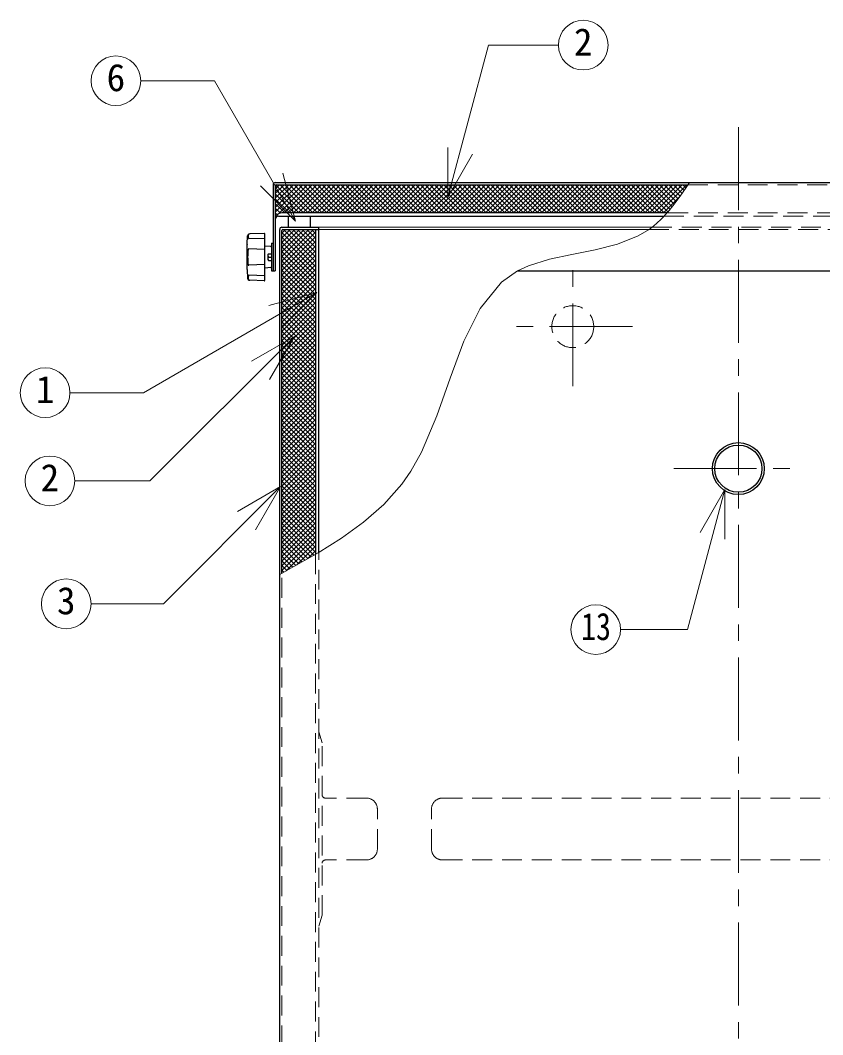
# Model space of a CAD drawing. Units: millimetres at full size, sheet at 1:15; details may follow other scales. Extents: x -3184 to 2891, y -2037 to 2178.
# Drawn here: x -2797 to -2070, y -944 to -26 of the extents above; entities that cross this region are included whole.
import ezdxf
from ezdxf.enums import TextEntityAlignment as Align

# ---------------------------------------------------------------- set-up
doc = ezdxf.new("R2010")
doc.units = ezdxf.units.MM
doc.header["$LTSCALE"] = 15
doc.linetypes.add('CHAIN1', pattern=[8, 5, -1, 1, -1])
doc.linetypes.add('DASHED1', pattern=[1.8, 1.2, -0.6])
doc.layers.add('0-0', color=7, linetype='Continuous', lineweight=18)
doc.styles.add('ＭＳ ゴシック', font='')
doc.styles.get('ＭＳ ゴシック').set_extended_font_data('MS Gothic')

msp = doc.modelspace()

# ---------------------------------------------------------------- linework, layer by layer
at = {"layer": '0-0'}
for p, q in [((-2621.18, -80.49), (-2688.01, -80.49)), ((-2547.84, -207.53), (-2621.18, -80.49)), ((-2409.96, -186), (-2409.96, -141)), ((-2409.96, -186), (-2387.46, -147.03)), ((-2547.84, -207.53), (-2559.48, -164.07)), ((-2547.84, -207.53), (-2579.66, -175.71)), ((-2528.43, -272.2), (-2571.9, -283.84)), ((-2528.43, -272.2), (-2560.25, -304.02)), ((-2548.87, -311.93), (-2587.84, -334.43)), ((-2548.87, -311.93), (-2571.37, -350.91)), ((-2561.46, -447.94), (-2667.57, -554.05)), ((-2561.46, -447.94), (-2600.43, -470.44)), ((-2561.46, -447.94), (-2583.96, -486.91)), ((-2158.88, -450.58), (-2192.86, -577.38)), ((-2158.88, -450.58), (-2181.38, -489.55)), ((-2158.88, -450.58), (-2158.88, -495.58)), ((-2667.57, -554.05), (-2733.03, -554.05)), ((-2192.86, -577.38), (-2253.43, -577.38))]:
    msp.add_line(p, q, dxfattribs=at)
at = {"layer": '0-0', "color": 4, "linetype": 'CHAIN1', "lineweight": 9}
for p, q in [((-2146.7, -122.63), (-2146.7, -1412.13)), ((-2296.7, -357.13), (-2296.7, -249.13)), ((-2242.7, -303.13), (-2350.7, -303.13)), ((-2205.2, -431.63), (-2088.2, -431.63))]:
    msp.add_line(p, q, dxfattribs=at)
at = {"layer": '0-0', "color": 5, "lineweight": 25}
for p, q in [((-2566.2, -172.63), (-1727.2, -172.63)), ((-2568.2, -174.63), (-2568.2, -252.63)), ((-2566.2, -175.63), (-2566.2, -252.63)), ((-2565.2, -174.63), (-2192.25, -174.63)), ((-2211.29, -200.13), (-2560.2, -200.13)), ((-2563.2, -203.13), (-2214.08, -203.13)), ((-2554.2, -213.13), (-2554.2, -203.13)), ((-2534.2, -213.13), (-2534.2, -203.13)), ((-2576.22, -218.67), (-2589.37, -219.09)), ((-2575.7, -261.09), (-2575.7, -219.17)), ((-2562.2, -1332.63), (-2562.2, -215.13)), ((-2560.2, -213.13), (-2526.7, -213.13)), ((-2560.2, -526.3), (-2560.2, -216.13)), ((-2559.2, -215.13), (-2526.7, -215.13)), ((-2529.7, -215.13), (-2529.7, -509.1)), ((-2526.7, -507.38), (-2526.7, -213.13)), ((-2591.7, -251.37), (-2591.7, -228.89)), ((-2591.69, -228.37), (-2591.3, -220.98)), ((-2575.7, -223.2), (-2590.25, -223.68)), ((-2569.7, -227.63), (-2568.2, -227.63)), ((-2569.7, -227.63), (-2569.7, -252.63)), ((-2575.7, -233.28), (-2590.25, -232.79)), ((-2570.16, -230.59), (-2575.7, -230.13)), ((-2572.95, -237.78), (-2572.95, -242.48)), ((-2572.33, -237.13), (-2569.7, -237.13)), ((-2575.7, -246.98), (-2590.25, -247.47)), ((-2572.33, -240.13), (-2569.7, -240.13)), ((-2572.33, -243.13), (-2569.7, -243.13)), ((-2591.69, -251.89), (-2591.3, -259.28)), ((-2575.7, -257.06), (-2590.25, -256.58)), ((-2570.16, -249.67), (-2575.7, -250.13)), ((-2569.7, -252.63), (-2568.2, -252.63)), ((-2568.2, -252.63), (-2566.2, -252.63)), ((-2346.86, -252.63), (-1725.2, -252.63)), ((-2576.22, -261.59), (-2589.37, -261.17))]:
    msp.add_line(p, q, dxfattribs=at)
at = {"layer": '0-0', "color": 4, "lineweight": 9}
for p, q in [((-2566.2, -178.41), (-2562.42, -174.63)), ((-2566.2, -182.65), (-2558.18, -174.63)), ((-2566.2, -186.89), (-2553.94, -174.63)), ((-2566.2, -191.14), (-2549.7, -174.63)), ((-2566.2, -195.38), (-2545.45, -174.63)), ((-2566.2, -199.62), (-2541.21, -174.63)), ((-2566.2, -178.79), (-2544.86, -200.13)), ((-2566.2, -183.03), (-2549.1, -200.13)), ((-2565.87, -174.88), (-2540.62, -200.13)), ((-2563.38, -201.04), (-2536.97, -174.63)), ((-2561.88, -174.63), (-2536.38, -200.13)), ((-2558.23, -200.13), (-2532.73, -174.63)), ((-2557.63, -174.63), (-2532.13, -200.13)), ((-2553.98, -200.13), (-2528.48, -174.63)), ((-2553.39, -174.63), (-2527.89, -200.13)), ((-2549.74, -200.13), (-2524.24, -174.63)), ((-2549.15, -174.63), (-2523.65, -200.13)), ((-2545.5, -200.13), (-2520, -174.63)), ((-2544.91, -174.63), (-2519.41, -200.13)), ((-2541.25, -200.13), (-2515.75, -174.63)), ((-2540.66, -174.63), (-2515.16, -200.13)), ((-2537.01, -200.13), (-2511.51, -174.63)), ((-2536.42, -174.63), (-2510.92, -200.13)), ((-2532.77, -200.13), (-2507.27, -174.63)), ((-2532.18, -174.63), (-2506.68, -200.13)), ((-2528.53, -200.13), (-2503.03, -174.63)), ((-2527.94, -174.63), (-2502.44, -200.13)), ((-2524.28, -200.13), (-2498.78, -174.63)), ((-2523.69, -174.63), (-2498.19, -200.13)), ((-2520.04, -200.13), (-2494.54, -174.63)), ((-2519.45, -174.63), (-2493.95, -200.13)), ((-2515.8, -200.13), (-2490.3, -174.63)), ((-2515.21, -174.63), (-2489.71, -200.13)), ((-2511.56, -200.13), (-2486.06, -174.63)), ((-2510.96, -174.63), (-2485.46, -200.13)), ((-2507.31, -200.13), (-2481.81, -174.63)), ((-2506.72, -174.63), (-2481.22, -200.13)), ((-2503.07, -200.13), (-2477.57, -174.63)), ((-2502.48, -174.63), (-2476.98, -200.13)), ((-2498.83, -200.13), (-2473.33, -174.63)), ((-2498.24, -174.63), (-2472.74, -200.13)), ((-2494.59, -200.13), (-2469.09, -174.63)), ((-2493.99, -174.63), (-2468.49, -200.13)), ((-2490.34, -200.13), (-2464.84, -174.63)), ((-2489.75, -174.63), (-2464.25, -200.13)), ((-2486.1, -200.13), (-2460.6, -174.63)), ((-2485.51, -174.63), (-2460.01, -200.13)), ((-2481.86, -200.13), (-2456.36, -174.63)), ((-2481.27, -174.63), (-2455.77, -200.13)), ((-2477.61, -200.13), (-2452.11, -174.63)), ((-2477.02, -174.63), (-2451.52, -200.13)), ((-2473.37, -200.13), (-2447.87, -174.63)), ((-2472.78, -174.63), (-2447.28, -200.13)), ((-2469.13, -200.13), (-2443.63, -174.63)), ((-2468.54, -174.63), (-2443.04, -200.13)), ((-2464.89, -200.13), (-2439.39, -174.63)), ((-2464.3, -174.63), (-2438.8, -200.13)), ((-2460.64, -200.13), (-2435.14, -174.63)), ((-2460.05, -174.63), (-2434.55, -200.13)), ((-2456.4, -200.13), (-2430.9, -174.63)), ((-2455.81, -174.63), (-2430.31, -200.13)), ((-2452.16, -200.13), (-2426.66, -174.63)), ((-2451.57, -174.63), (-2426.07, -200.13)), ((-2447.92, -200.13), (-2422.42, -174.63)), ((-2447.32, -174.63), (-2421.82, -200.13)), ((-2443.67, -200.13), (-2418.17, -174.63)), ((-2443.08, -174.63), (-2417.58, -200.13)), ((-2439.43, -200.13), (-2413.93, -174.63)), ((-2438.84, -174.63), (-2413.34, -200.13)), ((-2435.19, -200.13), (-2409.69, -174.63)), ((-2434.6, -174.63), (-2409.1, -200.13)), ((-2430.95, -200.13), (-2405.45, -174.63)), ((-2430.35, -174.63), (-2404.85, -200.13)), ((-2426.7, -200.13), (-2401.2, -174.63)), ((-2426.11, -174.63), (-2400.61, -200.13)), ((-2422.46, -200.13), (-2396.96, -174.63)), ((-2421.87, -174.63), (-2396.37, -200.13)), ((-2418.22, -200.13), (-2392.72, -174.63)), ((-2417.63, -174.63), (-2392.13, -200.13)), ((-2413.98, -200.13), (-2388.48, -174.63)), ((-2413.38, -174.63), (-2387.88, -200.13)), ((-2409.73, -200.13), (-2384.23, -174.63)), ((-2409.14, -174.63), (-2383.64, -200.13)), ((-2405.49, -200.13), (-2379.99, -174.63)), ((-2404.9, -174.63), (-2379.4, -200.13)), ((-2401.25, -200.13), (-2375.75, -174.63)), ((-2400.66, -174.63), (-2375.16, -200.13)), ((-2397, -200.13), (-2371.5, -174.63)), ((-2396.41, -174.63), (-2370.91, -200.13)), ((-2392.76, -200.13), (-2367.26, -174.63)), ((-2392.17, -174.63), (-2366.67, -200.13)), ((-2388.52, -200.13), (-2363.02, -174.63)), ((-2387.93, -174.63), (-2362.43, -200.13)), ((-2384.28, -200.13), (-2358.78, -174.63)), ((-2383.69, -174.63), (-2358.19, -200.13)), ((-2380.03, -200.13), (-2354.53, -174.63)), ((-2379.44, -174.63), (-2353.94, -200.13)), ((-2375.79, -200.13), (-2350.29, -174.63)), ((-2375.2, -174.63), (-2349.7, -200.13)), ((-2371.55, -200.13), (-2346.05, -174.63)), ((-2370.96, -174.63), (-2345.46, -200.13)), ((-2367.31, -200.13), (-2341.81, -174.63)), ((-2366.71, -174.63), (-2341.21, -200.13)), ((-2363.06, -200.13), (-2337.56, -174.63)), ((-2362.47, -174.63), (-2336.97, -200.13)), ((-2358.82, -200.13), (-2333.32, -174.63)), ((-2358.23, -174.63), (-2332.73, -200.13)), ((-2354.58, -200.13), (-2329.08, -174.63)), ((-2353.99, -174.63), (-2328.49, -200.13)), ((-2350.34, -200.13), (-2324.84, -174.63)), ((-2349.74, -174.63), (-2324.24, -200.13)), ((-2346.09, -200.13), (-2320.59, -174.63)), ((-2345.5, -174.63), (-2320, -200.13)), ((-2341.85, -200.13), (-2316.35, -174.63)), ((-2341.26, -174.63), (-2315.76, -200.13)), ((-2337.61, -200.13), (-2312.11, -174.63)), ((-2337.02, -174.63), (-2311.52, -200.13)), ((-2333.37, -200.13), (-2307.87, -174.63)), ((-2332.77, -174.63), (-2307.27, -200.13)), ((-2329.12, -200.13), (-2303.62, -174.63)), ((-2328.53, -174.63), (-2303.03, -200.13)), ((-2324.88, -200.13), (-2299.38, -174.63)), ((-2324.29, -174.63), (-2298.79, -200.13)), ((-2320.64, -200.13), (-2295.14, -174.63)), ((-2320.05, -174.63), (-2294.55, -200.13)), ((-2316.39, -200.13), (-2290.89, -174.63)), ((-2315.8, -174.63), (-2290.3, -200.13)), ((-2312.15, -200.13), (-2286.65, -174.63)), ((-2311.56, -174.63), (-2286.06, -200.13)), ((-2307.91, -200.13), (-2282.41, -174.63)), ((-2307.32, -174.63), (-2281.82, -200.13)), ((-2303.67, -200.13), (-2278.17, -174.63)), ((-2303.08, -174.63), (-2277.58, -200.13)), ((-2299.42, -200.13), (-2273.92, -174.63)), ((-2298.83, -174.63), (-2273.33, -200.13)), ((-2295.18, -200.13), (-2269.68, -174.63)), ((-2294.59, -174.63), (-2269.09, -200.13)), ((-2290.94, -200.13), (-2265.44, -174.63)), ((-2290.35, -174.63), (-2264.85, -200.13)), ((-2286.7, -200.13), (-2261.2, -174.63)), ((-2286.1, -174.63), (-2260.6, -200.13)), ((-2282.45, -200.13), (-2256.95, -174.63)), ((-2281.86, -174.63), (-2256.36, -200.13)), ((-2278.21, -200.13), (-2252.71, -174.63)), ((-2277.62, -174.63), (-2252.12, -200.13)), ((-2273.97, -200.13), (-2248.47, -174.63)), ((-2273.38, -174.63), (-2247.88, -200.13)), ((-2269.73, -200.13), (-2244.23, -174.63)), ((-2269.13, -174.63), (-2243.63, -200.13)), ((-2265.48, -200.13), (-2239.98, -174.63)), ((-2264.89, -174.63), (-2239.39, -200.13)), ((-2261.24, -200.13), (-2235.74, -174.63)), ((-2260.65, -174.63), (-2235.15, -200.13)), ((-2257, -200.13), (-2231.5, -174.63)), ((-2256.41, -174.63), (-2230.91, -200.13)), ((-2252.75, -200.13), (-2227.25, -174.63)), ((-2252.16, -174.63), (-2226.66, -200.13)), ((-2248.51, -200.13), (-2223.01, -174.63)), ((-2247.92, -174.63), (-2222.42, -200.13)), ((-2244.27, -200.13), (-2218.77, -174.63)), ((-2243.68, -174.63), (-2218.18, -200.13)), ((-2240.03, -200.13), (-2214.53, -174.63)), ((-2239.44, -174.63), (-2213.94, -200.13)), ((-2235.78, -200.13), (-2210.28, -174.63)), ((-2235.19, -174.63), (-2210.53, -199.29)), ((-2231.54, -200.13), (-2206.04, -174.63)), ((-2230.95, -174.63), (-2208.63, -196.96)), ((-2227.3, -200.13), (-2201.8, -174.63)), ((-2226.71, -174.63), (-2206.72, -194.62)), ((-2223.06, -200.13), (-2197.56, -174.63)), ((-2222.47, -174.63), (-2204.82, -192.27)), ((-2218.81, -200.13), (-2193.31, -174.63)), ((-2218.22, -174.63), (-2203.02, -189.83)), ((-2213.98, -174.63), (-2201.21, -187.4)), ((-2209.74, -174.63), (-2199.41, -184.96)), ((-2205.49, -174.63), (-2197.67, -182.46)), ((-2201.25, -174.63), (-2195.92, -179.96)), ((-2197.01, -174.63), (-2194.18, -177.46)), ((-2192.77, -174.63), (-2192.46, -174.94)), ((-2566.2, -187.27), (-2553.35, -200.13)), ((-2566.2, -191.52), (-2557.59, -200.13)), ((-2214.57, -200.13), (-2199.45, -185.01)), ((-2566.2, -195.76), (-2561.8, -200.16)), ((-2566.2, -200), (-2564.38, -201.82)), ((-2566.2, -203.86), (-2565.29, -202.96)), ((-2566.2, -204.25), (-2565.97, -204.48)), ((-2560.2, -243.82), (-2531.51, -215.13)), ((-2560.2, -239.58), (-2535.75, -215.13)), ((-2560.2, -218.36), (-2556.97, -215.13)), ((-2560.2, -222.61), (-2552.73, -215.13)), ((-2560.2, -226.85), (-2548.48, -215.13)), ((-2560.2, -231.09), (-2544.24, -215.13)), ((-2560.2, -235.33), (-2540, -215.13)), ((-2560.2, -248.06), (-2529.7, -217.56)), ((-2560.2, -218.02), (-2529.7, -248.52)), ((-2558.85, -215.13), (-2529.7, -244.27)), ((-2554.6, -215.13), (-2529.7, -240.03)), ((-2550.36, -215.13), (-2529.7, -235.79)), ((-2546.12, -215.13), (-2529.7, -231.55)), ((-2541.88, -215.13), (-2529.7, -227.3)), ((-2537.63, -215.13), (-2529.7, -223.06)), ((-2533.39, -215.13), (-2529.7, -218.82)), ((-2224.9, -213.13), (-2526.7, -213.13)), ((-2227.54, -215.13), (-2526.7, -215.13)), ((-2560.2, -252.31), (-2529.7, -221.81)), ((-2560.2, -222.26), (-2529.7, -252.76)), ((-2560.2, -256.55), (-2529.7, -226.05)), ((-2560.2, -226.5), (-2529.7, -257)), ((-2560.2, -260.79), (-2529.7, -230.29)), ((-2560.2, -230.75), (-2529.7, -261.25)), ((-2560.2, -265.03), (-2529.7, -234.53)), ((-2559.83, -235.36), (-2529.7, -265.49)), ((-2560.2, -269.28), (-2529.7, -238.78)), ((-2560.2, -239.23), (-2529.7, -269.73)), ((-2560.2, -273.52), (-2529.7, -243.02)), ((-2560.2, -243.47), (-2529.7, -273.97)), ((-2560.2, -277.76), (-2529.7, -247.26)), ((-2560.2, -247.72), (-2529.7, -278.22)), ((-2560.2, -282), (-2529.7, -251.5)), ((-2560.2, -251.96), (-2529.7, -282.46)), ((-2560.2, -286.25), (-2529.7, -255.75)), ((-2560.2, -256.2), (-2529.7, -286.7)), ((-2560.2, -290.49), (-2529.7, -259.99)), ((-2560.2, -260.44), (-2529.7, -290.94)), ((-2560.2, -294.73), (-2529.7, -264.23)), ((-2560.2, -264.69), (-2529.7, -295.19)), ((-2560.2, -298.97), (-2529.7, -268.47)), ((-2560.2, -268.93), (-2529.7, -299.43)), ((-2560.2, -303.22), (-2529.7, -272.72)), ((-2560.2, -273.17), (-2529.7, -303.67)), ((-2560.2, -307.46), (-2529.7, -276.96)), ((-2560.2, -277.41), (-2529.7, -307.91)), ((-2560.2, -311.7), (-2529.7, -281.2)), ((-2560.2, -281.66), (-2529.7, -312.16)), ((-2560.2, -315.94), (-2529.7, -285.44)), ((-2560.2, -285.9), (-2529.7, -316.4)), ((-2560.2, -320.19), (-2529.7, -289.69)), ((-2560.2, -290.14), (-2529.7, -320.64)), ((-2560.2, -324.43), (-2529.7, -293.93)), ((-2560.2, -294.39), (-2529.7, -324.89)), ((-2560.2, -328.67), (-2529.7, -298.17)), ((-2560.2, -298.63), (-2529.7, -329.13)), ((-2560.2, -332.92), (-2529.7, -302.42)), ((-2560.2, -302.87), (-2529.7, -333.37)), ((-2560.2, -337.16), (-2529.7, -306.66)), ((-2560.2, -307.11), (-2529.7, -337.61)), ((-2560.2, -341.4), (-2529.7, -310.9)), ((-2560.2, -311.36), (-2529.7, -341.86)), ((-2560.2, -345.64), (-2529.7, -315.14)), ((-2560.2, -315.6), (-2529.7, -346.1)), ((-2560.2, -349.89), (-2529.7, -319.39)), ((-2560.2, -319.84), (-2529.7, -350.34)), ((-2560.2, -354.13), (-2529.7, -323.63)), ((-2560.2, -324.08), (-2529.7, -354.58)), ((-2560.2, -358.37), (-2529.7, -327.87)), ((-2560.2, -328.33), (-2529.7, -358.83)), ((-2560.2, -362.61), (-2529.7, -332.11)), ((-2560.2, -332.57), (-2529.7, -363.07)), ((-2560.2, -366.86), (-2529.7, -336.36)), ((-2560.2, -336.81), (-2529.7, -367.31)), ((-2560.2, -371.1), (-2529.7, -340.6)), ((-2560.2, -341.05), (-2529.7, -371.55)), ((-2560.2, -375.34), (-2529.7, -344.84)), ((-2560.2, -345.3), (-2529.7, -375.8)), ((-2560.2, -379.58), (-2529.7, -349.08)), ((-2560.2, -349.54), (-2529.7, -380.04)), ((-2560.2, -383.83), (-2529.7, -353.33)), ((-2560.2, -353.78), (-2529.7, -384.28)), ((-2560.2, -388.07), (-2529.7, -357.57)), ((-2560.2, -358.02), (-2529.7, -388.52)), ((-2560.2, -392.31), (-2529.7, -361.81)), ((-2560.2, -362.27), (-2529.7, -392.77)), ((-2560.2, -396.56), (-2529.7, -366.06)), ((-2560.2, -366.51), (-2529.7, -397.01)), ((-2560.2, -400.8), (-2529.7, -370.3)), ((-2560.2, -370.75), (-2529.7, -401.25)), ((-2560.2, -405.04), (-2529.7, -374.54)), ((-2560.2, -375), (-2529.7, -405.5)), ((-2560.2, -409.28), (-2529.7, -378.78)), ((-2560.2, -379.24), (-2529.7, -409.74)), ((-2560.2, -413.53), (-2529.7, -383.03)), ((-2560.2, -383.48), (-2529.7, -413.98)), ((-2560.2, -417.77), (-2529.7, -387.27)), ((-2560.2, -387.72), (-2529.7, -418.22)), ((-2560.2, -422.01), (-2529.7, -391.51)), ((-2560.2, -391.97), (-2529.7, -422.47)), ((-2560.2, -426.25), (-2529.7, -395.75)), ((-2560.2, -396.21), (-2529.7, -426.71)), ((-2560.2, -430.5), (-2529.7, -400)), ((-2560.2, -400.45), (-2529.7, -430.95)), ((-2560.2, -434.74), (-2529.7, -404.24)), ((-2560.2, -404.69), (-2529.7, -435.19)), ((-2560.2, -438.98), (-2529.7, -408.48)), ((-2560.2, -408.94), (-2529.7, -439.44)), ((-2560.2, -443.22), (-2529.7, -412.72)), ((-2560.2, -413.18), (-2529.7, -443.68)), ((-2560.2, -447.47), (-2529.7, -416.97)), ((-2560.2, -417.42), (-2529.7, -447.92)), ((-2560.2, -451.71), (-2529.7, -421.21)), ((-2560.2, -421.66), (-2529.7, -452.16)), ((-2560.2, -455.95), (-2529.7, -425.45)), ((-2560.2, -425.91), (-2529.7, -456.41)), ((-2560.2, -460.19), (-2529.7, -429.69)), ((-2560.2, -430.15), (-2529.7, -460.65)), ((-2560.2, -464.44), (-2529.7, -433.94)), ((-2560.2, -434.39), (-2529.7, -464.89)), ((-2560.2, -468.68), (-2529.7, -438.18)), ((-2560.2, -438.63), (-2529.7, -469.13)), ((-2560.2, -472.92), (-2529.7, -442.42)), ((-2560.2, -442.88), (-2529.7, -473.38)), ((-2560.2, -477.17), (-2529.7, -446.67)), ((-2560.2, -447.12), (-2529.7, -477.62)), ((-2560.2, -481.41), (-2529.7, -450.91)), ((-2560.2, -451.36), (-2529.7, -481.86)), ((-2560.2, -485.65), (-2529.7, -455.15)), ((-2560.2, -455.61), (-2529.7, -486.11)), ((-2560.2, -489.89), (-2529.7, -459.39)), ((-2560.2, -459.85), (-2529.7, -490.35)), ((-2560.2, -494.14), (-2529.7, -463.64)), ((-2560.2, -464.09), (-2529.7, -494.59)), ((-2560.2, -498.38), (-2529.7, -467.88)), ((-2560.2, -468.33), (-2529.7, -498.83)), ((-2560.2, -502.62), (-2529.7, -472.12)), ((-2560.2, -472.58), (-2529.7, -503.08)), ((-2560.2, -506.86), (-2529.7, -476.36)), ((-2560.2, -476.82), (-2529.7, -507.32)), ((-2560.2, -511.11), (-2529.7, -480.61)), ((-2560.2, -481.06), (-2531.27, -509.99)), ((-2560.2, -515.35), (-2529.7, -484.85)), ((-2560.2, -485.3), (-2533.97, -511.53)), ((-2560.2, -519.59), (-2529.7, -489.09)), ((-2560.2, -489.55), (-2536.67, -513.07)), ((-2560.2, -523.83), (-2529.7, -493.33)), ((-2560.2, -493.79), (-2539.38, -514.62)), ((-2560.2, -498.03), (-2542.08, -516.16)), ((-2560.2, -502.27), (-2544.78, -517.7)), ((-2556.23, -524.1), (-2529.7, -497.58)), ((-2546.65, -518.76), (-2529.7, -501.82)), ((-2560.2, -506.52), (-2547.48, -519.24)), ((-2560.2, -510.76), (-2550.19, -520.77)), ((-2536.77, -513.13), (-2529.7, -506.06)), ((-2529.95, -510.55), (-2529.7, -510.3)), ((-2560.2, -515), (-2552.92, -522.28)), ((-2560.2, -519.25), (-2555.66, -523.79)), ((-2560.2, -523.49), (-2558.39, -525.3))]:
    msp.add_line(p, q, dxfattribs=at)
at = {"layer": '0-0', "linetype": 'DASHED1'}
for p, q in [((-2192.25, -174.63), (-1728.2, -174.63)), ((-1733.2, -200.13), (-2211.29, -200.13)), ((-2214.08, -203.13), (-1730.2, -203.13)), ((-2227.54, -215.13), (-1734.2, -215.13)), ((-2224.9, -213.13), (-1733.2, -213.13)), ((-2529.7, -509.1), (-2529.7, -1300.13)), ((-2526.7, -1297.13), (-2526.7, -507.38)), ((-2560.2, -1331.63), (-2560.2, -526.3)), ((-2414.7, -729.88), (-1878.7, -729.88)), ((-2424.7, -775.88), (-2424.7, -739.88)), ((-2414.7, -785.88), (-1878.7, -785.88))]:
    msp.add_line(p, q, dxfattribs=at)
at = {"layer": '0-0', "color": 4, "linetype": 'DASHED1', "lineweight": 9}
for p, q in [((-2526.7, -669.88), (-2523.7, -679.88)), ((-2523.7, -835.88), (-2523.7, -679.88)), ((-2483.7, -729.88), (-2520.7, -729.88)), ((-2473.7, -775.88), (-2473.7, -739.88)), ((-2483.7, -785.88), (-2520.7, -785.88)), ((-2526.7, -845.88), (-2523.7, -835.88))]:
    msp.add_line(p, q, dxfattribs=at)
at = {"layer": '0-0'}
for points in [[(-2409.96, -186), (-2373.06, -48.29), (-2309.72, -48.29)], [(-2190.88, -172.63), (-2193.97, -177.15), (-2199.34, -184.86), (-2204.88, -192.35), (-2210.67, -199.47), (-2216.83, -206.08), (-2223.45, -212.03), (-2227.54, -215.13), (-2237.37, -221.02), (-2256.2, -228.46), (-2276.56, -233.57), (-2297.45, -237.67), (-2317.89, -242.03), (-2336.89, -247.96), (-2346.86, -252.63), (-2361.17, -262.8), (-2380.67, -286.64), (-2395.49, -316.4), (-2407.82, -349.61), (-2419.82, -383.83), (-2433.69, -416.62), (-2443.44, -434.03), (-2451.68, -445.76), (-2467.88, -463.99), (-2486.21, -480.09), (-2506.21, -494.54), (-2527.4, -507.78), (-2549.33, -520.3), (-2562.2, -527.4)], [(-2528.43, -272.2), (-2685.52, -362.89), (-2752.17, -362.89)], [(-2548.87, -311.93), (-2679.67, -442.73), (-2747.8, -442.73)]]:
    msp.add_lwpolyline(points, dxfattribs=at)
for centre in [(-2287.22, -48.29), (-2710.51, -80.49), (-2774.67, -362.89), (-2770.3, -442.73), (-2755.53, -554.05), (-2275.93, -577.38)]:
    msp.add_circle(centre, 22.5, dxfattribs=at)
at = {"layer": '0-0', "color": 4, "linetype": 'DASHED1', "lineweight": 9}
msp.add_circle((-2296.7, -303.13), 19, dxfattribs=at)
at = {"layer": '0-0', "color": 5, "lineweight": 25}
for radius in [23.5, 21.35]:
    msp.add_circle((-2146.7, -431.63), radius, dxfattribs=at)
for centre, radius, start, end in [((-2566.2, -174.63), 2, 90, 180), ((-2565.2, -175.63), 1, 90, 180), ((-2560.2, -206.13), 6, 90, 180), ((-2563.2, -206.13), 3, 90, 180), ((-2589.3, -221.09), 2, 91.84585, 176.98087), ((-2588.63, -220.63), 2.07, 141.26695, 176.97243), ((-2576.2, -219.17), 0.5, 0, 91.84585), ((-2560.2, -215.13), 2, 90, 180), ((-2559.2, -216.13), 1, 90, 180), ((-2581.7, -228.89), 10, 176.98087, 180), ((-2580.74, -220.71), 9.96, 178.90936, 197.37998), ((-2536.87, -240.13), 54.34, 172.70127, 187.29873), ((-2590.27, -233.29), 0.5, 88.09085, 172.70127), ((-2570.85, -238.63), 2.11, 134.62454, 225.37546), ((-2571.39, -238.66), 1.79, 121.62812, 150.75937), ((-2570.2, -231.09), 0.5, 0, 85.23636), ((-2590.27, -246.97), 0.5, 187.29873, 271.90915), ((-2570.85, -241.63), 2.11, 134.62454, 225.37546), ((-2571.39, -241.6), 1.79, 209.24063, 238.37188), ((-2581.7, -251.37), 10, 180, 183.01913), ((-2580.74, -259.55), 9.96, 162.62002, 181.09064), ((-2570.2, -249.17), 0.5, 274.76364, 0), ((-2589.3, -259.17), 2, 183.01913, 268.15415), ((-2588.63, -259.63), 2.07, 183.02757, 218.73305), ((-2576.2, -261.09), 0.5, 268.15415, 0)]:
    msp.add_arc(centre, radius, start, end, dxfattribs=at)
at = {"layer": '0-0', "color": 4, "linetype": 'DASHED1', "lineweight": 9}
for centre, radius, start, end in [((-2520.7, -726.88), 3, 180, 270), ((-2483.7, -739.88), 10, 0, 90), ((-2483.7, -775.88), 10, 270, 0), ((-2520.7, -788.88), 3, 90, 180)]:
    msp.add_arc(centre, radius, start, end, dxfattribs=at)
at = {"layer": '0-0', "linetype": 'DASHED1'}
for centre, start, end in [((-2414.7, -739.88), 90, 180), ((-2414.7, -775.88), 180, 270)]:
    msp.add_arc(centre, 10, start, end, dxfattribs=at)

# ---------------------------------------------------------------- texts
at = {"layer": '0-0', "style": 'ＭＳ ゴシック'}
for s, p in [('2', (-2295.66, -65.17)), ('6', (-2718.95, -97.37)), ('1', (-2783.1, -379.76)), ('2', (-2778.74, -459.61)), ('3', (-2763.96, -570.92))]:
    msp.add_text(s, height=24.74, dxfattribs=at).set_placement(p, align=Align.BOTTOM_LEFT)
at = {"layer": '0-0', "style": 'ＭＳ ゴシック', "width": 0.8}
msp.add_text('13', height=24.74, dxfattribs=at).set_placement((-2289.06, -594.26), align=Align.BOTTOM_LEFT)

doc.saveas('drawing.dxf')
